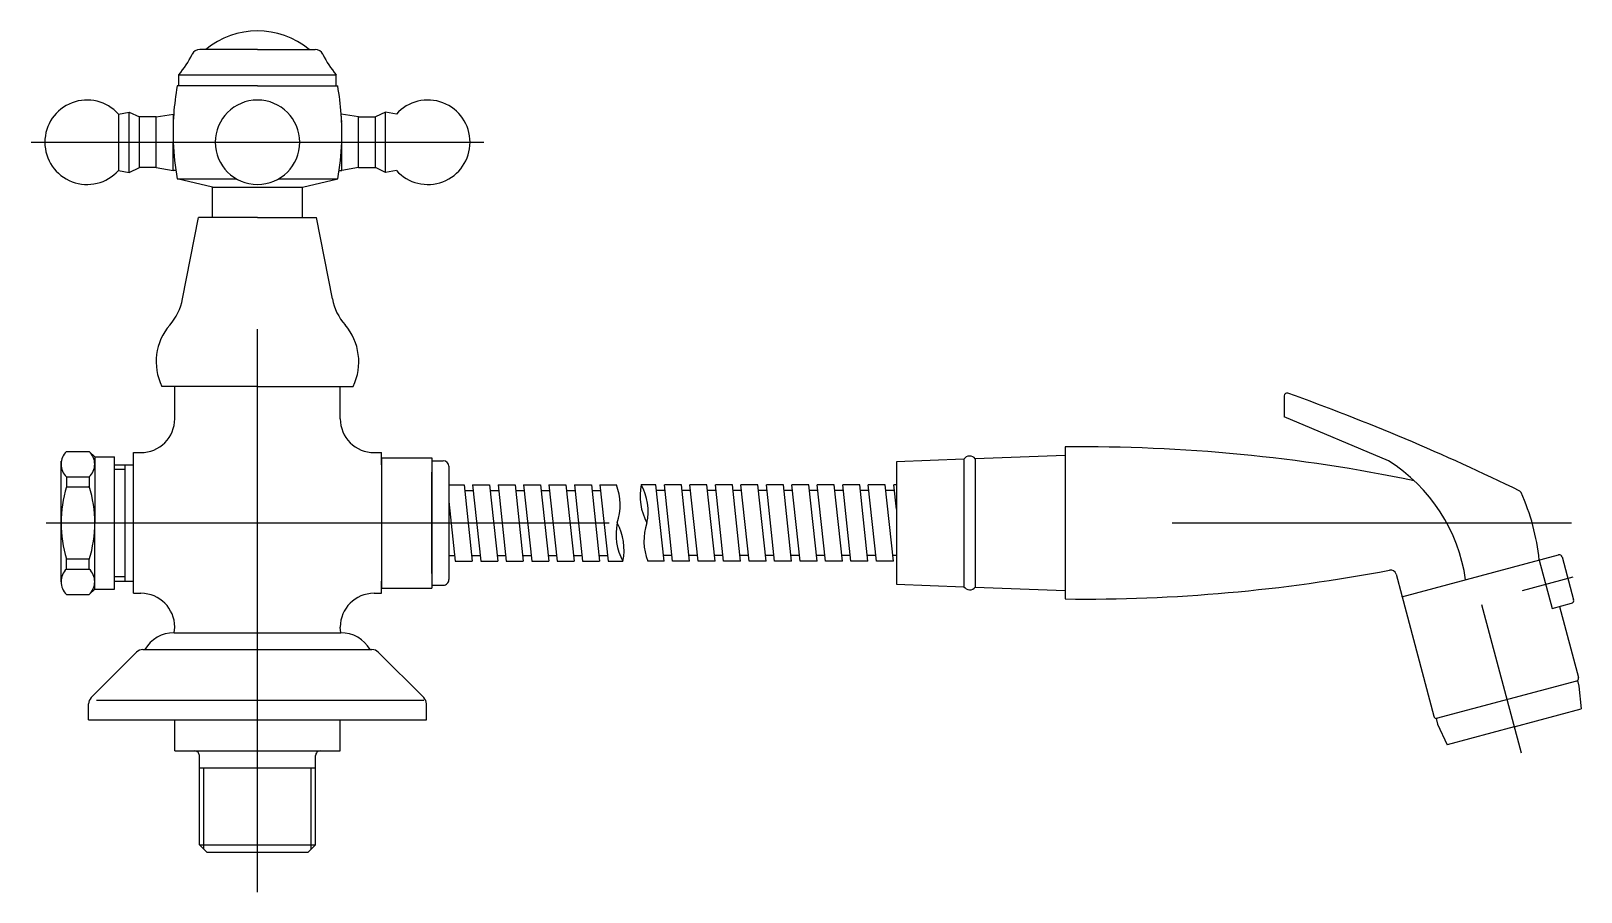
# Model space of a CAD drawing. Extents: x 71.176 to 71.452, y -0.013 to 0.14.
import ezdxf

# ---------------------------------------------------------------- set-up
doc = ezdxf.new("R2010")
doc.units = 0
doc.header["$LTSCALE"] = 0.2
doc.header["$MEASUREMENT"] = 0
doc.linetypes.add('AXES', pattern=[0.54, 0.3, -0.08, 0.08, -0.08])
doc.linetypes.add('CONTINU', pattern=[0])
doc.layers.get('0').update_dxf_attribs({"linetype": 'CONTINUOUS'})
doc.layers.add('DECA_EIXOS', color=5, linetype='AXES')

msp = doc.modelspace()

# ---------------------------------------------------------------- linework, layer by layer
at = {"linetype": 'CONTINU'}
for points in [[(71.22565, 0.13716, 0.355398), (71.20726, 0.13716)], [(71.20246, 0.13266, 0.072748), (71.20484, 0.13629)], [(71.2062, 0.13716, 0.291897), (71.20484, 0.13629)], [(71.22808, 0.13629, 0.291955), (71.22672, 0.13716)], [(71.22808, 0.13629, 0.072764), (71.23046, 0.13266)], [(71.20221, 0.13066, 0.055165), (71.20149, 0.12066)], [(71.23142, 0.12066, 0.054951), (71.23071, 0.13066)], [(71.19178, 0.12566, 0.688511), (71.17869, 0.12066)], [(71.21646, 0.12816, 1), (71.21646, 0.11316)], [(71.21646, 0.11316, 1), (71.21646, 0.12816)], [(71.25422, 0.12066, 0.688501), (71.24113, 0.12566)], [(71.17869, 0.12066, 0.688501), (71.19178, 0.11566)], [(71.20149, 0.12066, 0.035781), (71.20221, 0.11416)], [(71.23071, 0.11416, 0.035781), (71.23142, 0.12066)], [(71.24113, 0.11566, 0.688501), (71.25422, 0.12066)], [(71.20088, 0.08819, 0.13163), (71.20315, 0.09285)], [(71.22976, 0.09285, 0.131474), (71.23202, 0.0882)], [(71.20088, 0.08819, 0.299502), (71.19946, 0.0773)], [(71.23346, 0.0773, 0.299501), (71.23202, 0.0882)], [(71.39951, 0.07608, 0.518806), (71.39885, 0.0756)], [(71.4407, 0.05869, 0.027962), (71.39951, 0.07608)], [(71.19576, 0.06553, 0.414217), (71.20176, 0.07153)], [(71.23116, 0.07153, 0.414215), (71.23716, 0.06553)], [(71.42191, 0.06054, 0.053816), (71.35996, 0.06653)], [(71.18254, 0.06573, 0.434036), (71.18254, 0.06121)], [(71.18657, 0.06121, 0.434042), (71.18657, 0.06573)], [(71.25046, 0.06309, 0.413796), (71.24946, 0.06409)], [(71.34396, 0.06442, 0.537395), (71.34196, 0.06435)], [(71.43107, 0.04294, 0.220119), (71.41735, 0.06407)], [(71.18254, 0.05943, 0.0762), (71.18156, 0.05303)], [(71.18756, 0.05296, 0.075869), (71.18657, 0.05954)], [(71.28035, 0.05303, 0.175194), (71.28022, 0.05983)], [(71.28462, 0.05983, 0.177305), (71.28565, 0.05303)], [(71.28565, 0.05303, 0.177305), (71.28462, 0.05983)], [(71.44094, 0.05844, 0.176367), (71.4407, 0.05869)], [(71.44415, 0.04645, 0.078097), (71.44094, 0.05844)], [(71.18156, 0.05303, 0.076221), (71.18254, 0.04663)], [(71.18657, 0.04653, 0.075869), (71.18756, 0.0531)], [(71.28035, 0.05303, 0.177305), (71.28138, 0.04623)], [(71.28138, 0.04623, 0.177305), (71.28035, 0.05303)], [(71.28565, 0.05303, 0.175194), (71.28578, 0.04623)], [(71.44821, 0.04702, 0.414205), (71.4476, 0.04737)], [(71.18254, 0.04485, 0.434035), (71.18254, 0.04033)], [(71.18657, 0.04033, 0.434035), (71.18657, 0.04485)], [(71.35996, 0.03953, 0.049978), (71.41756, 0.04465)], [(71.41871, 0.04393, 0.39292), (71.41756, 0.04465)], [(71.24946, 0.04197, 0.414401), (71.25046, 0.04297)], [(71.34196, 0.04171, 0.537394), (71.34396, 0.04164)], [(71.20176, 0.03453, 0.414212), (71.19576, 0.04053)], [(71.23716, 0.04053, 0.414213), (71.23116, 0.03453)], [(71.4499, 0.03878, 0.414204), (71.45026, 0.03939)], [(71.20165, 0.03353, 0.267943), (71.19646, 0.03053)], [(71.23646, 0.03053, 0.267943), (71.23126, 0.03353)], [(71.19612, 0.03053, 0.198917), (71.19499, 0.03006)], [(71.23792, 0.03006, 0.19891), (71.23679, 0.03053)], [(71.45076, 0.02495, 0.414213), (71.45112, 0.02556)], [(71.18692, 0.022, 0.198534), (71.18646, 0.02087)], [(71.24646, 0.02087, 0.198535), (71.24599, 0.022)], [(71.42542, 0.01868, 0.415643), (71.42603, 0.01833)], [(71.20613, 0.01173, 0.414245), (71.20533, 0.01253)], [(71.22759, 0.01253, 0.414238), (71.22679, 0.01173)]]:
    msp.add_lwpolyline(points, format="xyb", dxfattribs=at)
for points in [[(71.21646, 0.13716), (71.2062, 0.13716)], [(71.20726, 0.13716), (71.2062, 0.13716)], [(71.21646, 0.13716), (71.22672, 0.13716)], [(71.20246, 0.13066), (71.20246, 0.13266)], [(71.20246, 0.13266), (71.23046, 0.13266)], [(71.23046, 0.13066), (71.23046, 0.13266)], [(71.20546, 0.13066), (71.20221, 0.13066)], [(71.21646, 0.13066), (71.20246, 0.13066)], [(71.20546, 0.13066), (71.20246, 0.13066)], [(71.21646, 0.13066), (71.23046, 0.13066)], [(71.22746, 0.13066), (71.23071, 0.13066)], [(71.19178, 0.12566), (71.19369, 0.12601)], [(71.19178, 0.12566), (71.19178, 0.11566)], [(71.19369, 0.11531), (71.19369, 0.12601)], [(71.19369, 0.12601), (71.19549, 0.12516)], [(71.19549, 0.11616), (71.19549, 0.12516)], [(71.19849, 0.12516), (71.19549, 0.12516)], [(71.19849, 0.12516), (71.20157, 0.12567)], [(71.19849, 0.11616), (71.19849, 0.12516)], [(71.20149, 0.11566), (71.20157, 0.12567)], [(71.23442, 0.12516), (71.23134, 0.12567)], [(71.23142, 0.12416), (71.23134, 0.12567)], [(71.23442, 0.12516), (71.23742, 0.12516)], [(71.23442, 0.11616), (71.23442, 0.12516)], [(71.23922, 0.12601), (71.23742, 0.12516)], [(71.23742, 0.11616), (71.23742, 0.12516)], [(71.24113, 0.12566), (71.23922, 0.12601)], [(71.23922, 0.11531), (71.23922, 0.12601)], [(71.23142, 0.11566), (71.23142, 0.12066)], [(71.19178, 0.11566), (71.19369, 0.11531)], [(71.19369, 0.11531), (71.19549, 0.11616)], [(71.19849, 0.11616), (71.19549, 0.11616)], [(71.19849, 0.11616), (71.20149, 0.11566)], [(71.20196, 0.11566), (71.20149, 0.11566)], [(71.23095, 0.11566), (71.23142, 0.11566)], [(71.23442, 0.11616), (71.23142, 0.11566)], [(71.23442, 0.11616), (71.23742, 0.11616)], [(71.23922, 0.11531), (71.23742, 0.11616)], [(71.24113, 0.11566), (71.23922, 0.11531)], [(71.20846, 0.11266), (71.20221, 0.11416)], [(71.20221, 0.11416), (71.21271, 0.11416)], [(71.2202, 0.11416), (71.23071, 0.11416)], [(71.22446, 0.11266), (71.23071, 0.11416)], [(71.20846, 0.1073), (71.20846, 0.11266)], [(71.20846, 0.11266), (71.22446, 0.11266)], [(71.22446, 0.1073), (71.22446, 0.11266)], [(71.20315, 0.09285), (71.20596, 0.1073)], [(71.21646, 0.1073), (71.20596, 0.1073)], [(71.21646, 0.1073), (71.22696, 0.1073)], [(71.22976, 0.09285), (71.22696, 0.1073)], [(71.21646, 0.0773), (71.19946, 0.0773)], [(71.20176, 0.07153), (71.20176, 0.0773)], [(71.21646, 0.0773), (71.23346, 0.0773)], [(71.23116, 0.07153), (71.23116, 0.0773)], [(71.39885, 0.0756), (71.39885, 0.07186)], [(71.41735, 0.06407), (71.39885, 0.07186)], [(71.35996, 0.06653), (71.35996, 0.03953)], [(71.18156, 0.04259), (71.18156, 0.06403)], [(71.18254, 0.06573), (71.18657, 0.06573)], [(71.18657, 0.06573), (71.18756, 0.06478)], [(71.18756, 0.06478), (71.18756, 0.0531)], [(71.18756, 0.06478), (71.19106, 0.06478)], [(71.19106, 0.06336), (71.19106, 0.06478)], [(71.19106, 0.06336), (71.19446, 0.06336)], [(71.19106, 0.04128), (71.19106, 0.06336)], [(71.19296, 0.0427), (71.19296, 0.06336)], [(71.19446, 0.06553), (71.19576, 0.06553)], [(71.19446, 0.04053), (71.19446, 0.06553)], [(71.23716, 0.06553), (71.23846, 0.06553)], [(71.23846, 0.06336), (71.23846, 0.06553)], [(71.23846, 0.06459), (71.24746, 0.06459)], [(71.23846, 0.06459), (71.23846, 0.04147)], [(71.24746, 0.06459), (71.24746, 0.04147)], [(71.24746, 0.06409), (71.24946, 0.06409)], [(71.34196, 0.06435), (71.32996, 0.06389)], [(71.32996, 0.06389), (71.32996, 0.04287)], [(71.32996, 0.06389), (71.32996, 0.04218)], [(71.34196, 0.06435), (71.34196, 0.06026)], [(71.35996, 0.06504), (71.34396, 0.06442)], [(71.34396, 0.06442), (71.34396, 0.06219)], [(71.18254, 0.06121), (71.18657, 0.06121)], [(71.18254, 0.06121), (71.18254, 0.05943)], [(71.18657, 0.06121), (71.18657, 0.05954)], [(71.19106, 0.06256), (71.19296, 0.06256)], [(71.24746, 0.04403), (71.24746, 0.06203)], [(71.25046, 0.06309), (71.25046, 0.04297)], [(71.34396, 0.06219), (71.34396, 0.04164)], [(71.18254, 0.05943), (71.18661, 0.05943)], [(71.25046, 0.05983), (71.25316, 0.05983)], [(71.25316, 0.05983), (71.25461, 0.04623)], [(71.25327, 0.0588), (71.25478, 0.0588)], [(71.25466, 0.05983), (71.25768, 0.05983)], [(71.25466, 0.05983), (71.25612, 0.04623)], [(71.25768, 0.05983), (71.25914, 0.04623)], [(71.25779, 0.0588), (71.2593, 0.0588)], [(71.25919, 0.05983), (71.26221, 0.05983)], [(71.25919, 0.05983), (71.26065, 0.04623)], [(71.26221, 0.05983), (71.26366, 0.04623)], [(71.26232, 0.0588), (71.26383, 0.0588)], [(71.26372, 0.05983), (71.26673, 0.05983)], [(71.26372, 0.05983), (71.26517, 0.04623)], [(71.26673, 0.05983), (71.26819, 0.04623)], [(71.26684, 0.0588), (71.26835, 0.0588)], [(71.26824, 0.05983), (71.27126, 0.05983)], [(71.26824, 0.05983), (71.2697, 0.04623)], [(71.27126, 0.05983), (71.27271, 0.04623)], [(71.27137, 0.0588), (71.27288, 0.0588)], [(71.27277, 0.05983), (71.27578, 0.05983)], [(71.27277, 0.05983), (71.27422, 0.04623)], [(71.27578, 0.05983), (71.27724, 0.04623)], [(71.2759, 0.0588), (71.2774, 0.0588)], [(71.27729, 0.05983), (71.28022, 0.05983)], [(71.27729, 0.05983), (71.27875, 0.04623)], [(71.28725, 0.05983), (71.28462, 0.05983)], [(71.2887, 0.04623), (71.28725, 0.05983)], [(71.28887, 0.0588), (71.28736, 0.0588)], [(71.29178, 0.05983), (71.28876, 0.05983)], [(71.29021, 0.04623), (71.28876, 0.05983)], [(71.29323, 0.04623), (71.29178, 0.05983)], [(71.29339, 0.0588), (71.29189, 0.0588)], [(71.2963, 0.05983), (71.29328, 0.05983)], [(71.29474, 0.04623), (71.29328, 0.05983)], [(71.29776, 0.04623), (71.2963, 0.05983)], [(71.29792, 0.0588), (71.29641, 0.0588)], [(71.30083, 0.05983), (71.29781, 0.05983)], [(71.29926, 0.04623), (71.29781, 0.05983)], [(71.30228, 0.04623), (71.30083, 0.05983)], [(71.30245, 0.0588), (71.30094, 0.0588)], [(71.30535, 0.05983), (71.30234, 0.05983)], [(71.30379, 0.04623), (71.30234, 0.05983)], [(71.30681, 0.04623), (71.30535, 0.05983)], [(71.30697, 0.0588), (71.30546, 0.0588)], [(71.30988, 0.05983), (71.30686, 0.05983)], [(71.30832, 0.04623), (71.30686, 0.05983)], [(71.31133, 0.04623), (71.30988, 0.05983)], [(71.3115, 0.0588), (71.30999, 0.0588)], [(71.31284, 0.04623), (71.31139, 0.05983)], [(71.3144, 0.05983), (71.31139, 0.05983)], [(71.31586, 0.04623), (71.3144, 0.05983)], [(71.31602, 0.0588), (71.31451, 0.0588)], [(71.31737, 0.04623), (71.31591, 0.05983)], [(71.31893, 0.05983), (71.31591, 0.05983)], [(71.32038, 0.04623), (71.31893, 0.05983)], [(71.32055, 0.0588), (71.31904, 0.0588)], [(71.32346, 0.05983), (71.32044, 0.05983)], [(71.32189, 0.04623), (71.32044, 0.05983)], [(71.32491, 0.04623), (71.32346, 0.05983)], [(71.32507, 0.0588), (71.32357, 0.0588)], [(71.32798, 0.05983), (71.32496, 0.05983)], [(71.32642, 0.04623), (71.32496, 0.05983)], [(71.32944, 0.04623), (71.32798, 0.05983)], [(71.3296, 0.0588), (71.32809, 0.0588)], [(71.32996, 0.05983), (71.32949, 0.05983)], [(71.32996, 0.05548), (71.32949, 0.05983)], [(71.34196, 0.06026), (71.34196, 0.04171)], [(71.25046, 0.05687), (71.25159, 0.04623)], [(71.18756, 0.04128), (71.18756, 0.0531)], [(71.25046, 0.04727), (71.25148, 0.04727)], [(71.2545, 0.04727), (71.25601, 0.04727)], [(71.25903, 0.04727), (71.26053, 0.04727)], [(71.26355, 0.04727), (71.26506, 0.04727)], [(71.26808, 0.04727), (71.26959, 0.04727)], [(71.2726, 0.04727), (71.27411, 0.04727)], [(71.27713, 0.04727), (71.27864, 0.04727)], [(71.2901, 0.04727), (71.28859, 0.04727)], [(71.29463, 0.04727), (71.29312, 0.04727)], [(71.29915, 0.04727), (71.29765, 0.04727)], [(71.30368, 0.04727), (71.30217, 0.04727)], [(71.30821, 0.04727), (71.3067, 0.04727)], [(71.31273, 0.04727), (71.31122, 0.04727)], [(71.31726, 0.04727), (71.31575, 0.04727)], [(71.32178, 0.04727), (71.32027, 0.04727)], [(71.32631, 0.04727), (71.3248, 0.04727)], [(71.32996, 0.04727), (71.32933, 0.04727)], [(71.41973, 0.03991), (71.4476, 0.04737)], [(71.44821, 0.04702), (71.45026, 0.03939)], [(71.18254, 0.04663), (71.18661, 0.04663)], [(71.18254, 0.04485), (71.18254, 0.04663)], [(71.18254, 0.04485), (71.18657, 0.04485)], [(71.18657, 0.04485), (71.18657, 0.04653)], [(71.25159, 0.04623), (71.25461, 0.04623)], [(71.25612, 0.04623), (71.25914, 0.04623)], [(71.26065, 0.04623), (71.26366, 0.04623)], [(71.26517, 0.04623), (71.26819, 0.04623)], [(71.2697, 0.04623), (71.27271, 0.04623)], [(71.27422, 0.04623), (71.27724, 0.04623)], [(71.27875, 0.04623), (71.28138, 0.04623)], [(71.2887, 0.04623), (71.28578, 0.04623)], [(71.29323, 0.04623), (71.29021, 0.04623)], [(71.29776, 0.04623), (71.29474, 0.04623)], [(71.30228, 0.04623), (71.29926, 0.04623)], [(71.30681, 0.04623), (71.30379, 0.04623)], [(71.31133, 0.04623), (71.30832, 0.04623)], [(71.31586, 0.04623), (71.31284, 0.04623)], [(71.32038, 0.04623), (71.31737, 0.04623)], [(71.32491, 0.04623), (71.32189, 0.04623)], [(71.32944, 0.04623), (71.32642, 0.04623)], [(71.44415, 0.04645), (71.44645, 0.03785)], [(71.19106, 0.0435), (71.19296, 0.0435)], [(71.19106, 0.0427), (71.19446, 0.0427)], [(71.23846, 0.04053), (71.23846, 0.0427)], [(71.23846, 0.04147), (71.24746, 0.04147)], [(71.24746, 0.04197), (71.24946, 0.04197)], [(71.32996, 0.04218), (71.34196, 0.04171)], [(71.34396, 0.04164), (71.35996, 0.04102)], [(71.41871, 0.04393), (71.41972, 0.04014)], [(71.18254, 0.04033), (71.18657, 0.04033)], [(71.18657, 0.04033), (71.18756, 0.04128)], [(71.18756, 0.04128), (71.19106, 0.04128)], [(71.19446, 0.04053), (71.19576, 0.04053)], [(71.23716, 0.04053), (71.23846, 0.04053)], [(71.41972, 0.04014), (71.42542, 0.01868)], [(71.44645, 0.03785), (71.4499, 0.03878)], [(71.44773, 0.03819), (71.45112, 0.02556)], [(71.20165, 0.03353), (71.20176, 0.03453)], [(71.20165, 0.03353), (71.23126, 0.03353)], [(71.23126, 0.03353), (71.23116, 0.03453)], [(71.19612, 0.03053), (71.23679, 0.03053)], [(71.18692, 0.022), (71.19499, 0.03006)], [(71.24599, 0.022), (71.23792, 0.03006)], [(71.45076, 0.02495), (71.42583, 0.01831)], [(71.45094, 0.02504), (71.45121, 0.02404)], [(71.45121, 0.02404), (71.45157, 0.01999)], [(71.18646, 0.01803), (71.18646, 0.02087)], [(71.18787, 0.02153), (71.24599, 0.02153)], [(71.24646, 0.01803), (71.24646, 0.02087)], [(71.43969, 0.01681), (71.45157, 0.01999)], [(71.18646, 0.01803), (71.24646, 0.01803)], [(71.20176, 0.01253), (71.20176, 0.01803)], [(71.23116, 0.01253), (71.23116, 0.01803)], [(71.42583, 0.01831), (71.4261, 0.01731)], [(71.4261, 0.01731), (71.42782, 0.01363)], [(71.43969, 0.01681), (71.42782, 0.01363)], [(71.20176, 0.01253), (71.23116, 0.01253)], [(71.20613, -0.00414), (71.20613, 0.01173)], [(71.22679, -0.00414), (71.22679, 0.01173)], [(71.20613, 0.00953), (71.22599, 0.00953)], [(71.20693, -0.00494), (71.20693, 0.00953)], [(71.22599, 0.00953), (71.22679, 0.00953)], [(71.22599, -0.00494), (71.22599, 0.00953)], [(71.20613, -0.00414), (71.22679, -0.00414)], [(71.20613, -0.00414), (71.20746, -0.00547)], [(71.20746, -0.00547), (71.22546, -0.00547)], [(71.22546, -0.00547), (71.22679, -0.00414)]]:
    msp.add_lwpolyline(points, dxfattribs=at)
at = {"layer": 'DECA_EIXOS'}
for points in [[(71.21646, -0.01253), (71.21646, 0.13241)], [(71.17623, 0.12066), (71.25665, 0.12066)], [(71.17892, 0.05303), (71.44988, 0.05303)], [(71.44116, 0.04104), (71.45017, 0.04345)], [(71.43387, 0.03854), (71.44092, 0.01222)]]:
    msp.add_lwpolyline(points, dxfattribs=at)

doc.saveas('drawing.dxf')
